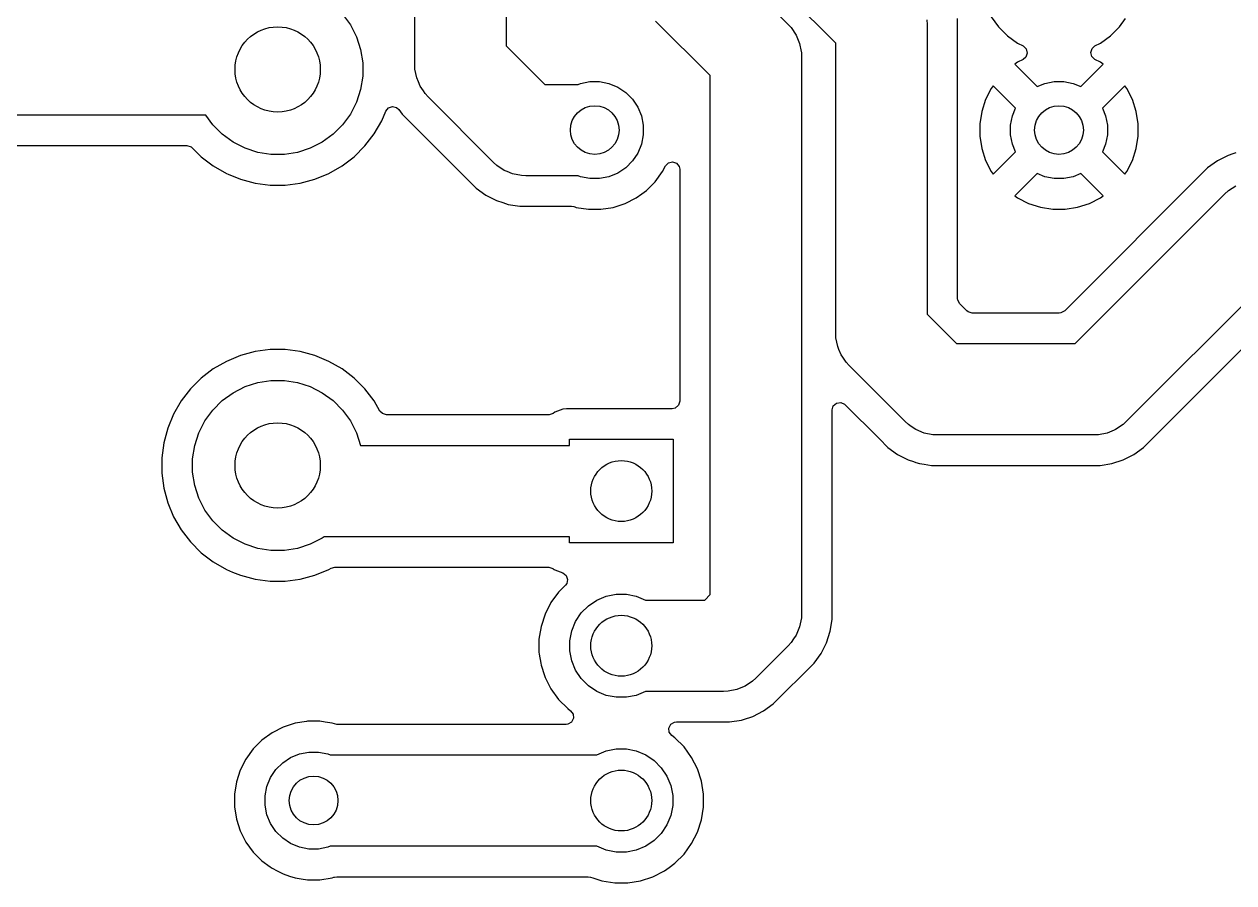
# Model space of a CAD drawing. Header units: millimetres. Extents: x 95 to 195, y -140 to -40.
# Drawn here: x 123 to 142.85, y -114.55 to -100.46 of the extents above; entities that cross this region are included whole.
import ezdxf

# ---------------------------------------------------------------- set-up
doc = ezdxf.new("R2010")
doc.units = ezdxf.units.MM
doc.layers.add('B.Cu', color=153, linetype='CONTINUOUS', true_color=0x4d7fc4)

msp = doc.modelspace()

# ---------------------------------------------------------------- linework, layer by layer
at = {"layer": 'B.Cu', "linetype": 'CONTINUOUS'}
for p, q in [((130.91, -95.68), (130.91, -100.81071)), ((129.41, -101.12137), (129.41, -95.99066)), ((134.20533, -99.12467), (135.54033, -100.45967)), ((136.32, -100.77066), (134.77967, -99.23033)), ((128.224568, -100.290773), (128.353696, -100.468502)), ((134.26, -101.30066), (133.36434, -100.405)), ((135.54033, -100.45967), (135.589758, -100.514205)), ((137.816389, -100.386487), (137.82, -100.46)), ((137.82, -100.46), (137.82, -105.21934)), ((138.3205, -104.960664), (138.3205, -100.361577)), ((138.872715, -100.336613), (138.993028, -100.502213)), ((140.976971, -100.502213), (141.079143, -100.361583)), ((128.353696, -100.468502), (128.453431, -100.664243)), ((128.453431, -100.664243), (128.521318, -100.873176)), ((135.589758, -100.514205), (135.671441, -100.636452)), ((135.671441, -100.636452), (135.682952, -100.664243)), ((135.682952, -100.664243), (135.727706, -100.772287)), ((138.993028, -100.502213), (139.137784, -100.646969)), ((139.137784, -100.646969), (139.303385, -100.767284)), ((140.748229, -100.707988), (140.832216, -100.646969)), ((140.832216, -100.646967), (140.832219, -100.646966)), ((140.832216, -100.646969), (140.832216, -100.646967)), ((140.832219, -100.646966), (140.976966, -100.502219)), ((140.976966, -100.502219), (140.976968, -100.502215)), ((140.976968, -100.502215), (140.976971, -100.502213)), ((130.91, -100.81071), (131.54429, -101.445)), ((135.727706, -100.772287), (135.753837, -100.903657)), ((136.32, -105.53), (136.32, -100.77066)), ((139.303385, -100.767284), (139.303387, -100.767285)), ((139.303387, -100.767285), (139.30339, -100.767287)), ((139.30339, -100.767287), (139.39663, -100.814795)), ((139.39663, -100.814795), (139.447426, -100.86277)), ((139.447426, -100.86277), (139.464221, -100.930591)), ((140.505778, -100.919969), (140.528315, -100.853835)), ((140.528315, -100.853835), (140.57337, -100.814795)), ((140.57337, -100.814795), (140.66661, -100.767287)), ((140.66661, -100.767287), (140.748229, -100.707988)), ((128.521318, -100.873176), (128.555684, -101.090157)), ((135.753837, -100.903657), (135.756389, -100.916487)), ((135.756389, -100.916487), (135.76, -100.99)), ((135.76, -100.99), (135.76, -110.13)), ((139.39663, -101.035765), (139.303644, -101.083143)), ((139.441684, -100.996725), (139.39663, -101.035765)), ((139.464221, -100.930591), (139.441684, -100.996725)), ((140.522573, -100.98779), (140.505778, -100.919969)), ((140.573369, -101.035765), (140.522573, -100.98779)), ((140.66635, -101.083141), (140.573369, -101.035765)), ((128.555684, -101.090157), (128.555684, -101.309843)), ((129.413611, -101.194883), (129.41, -101.12137)), ((129.442294, -101.339083), (129.413611, -101.194883)), ((139.303644, -101.083143), (139.259077, -101.115523)), ((139.259077, -101.115523), (139.259077, -101.115524)), ((139.259077, -101.115524), (139.625655, -101.482101)), ((140.344344, -101.482101), (140.710922, -101.115524)), ((140.666359, -101.083147), (140.66635, -101.083141)), ((140.710921, -101.115523), (140.666359, -101.083147)), ((140.710922, -101.115524), (140.710921, -101.115523)), ((128.555684, -101.309843), (128.521318, -101.526824)), ((129.468982, -101.403513), (129.442294, -101.339083)), ((129.498559, -101.474918), (129.468982, -101.403513)), ((131.54429, -101.445), (132.095226, -101.445)), ((132.095226, -101.445), (132.132772, -101.429448)), ((132.132772, -101.429448), (132.286586, -101.398852)), ((132.286586, -101.398852), (132.443414, -101.398852)), ((132.443414, -101.398852), (132.597228, -101.429448)), ((132.597228, -101.429448), (132.742117, -101.489463)), ((134.26, -109.81934), (134.26, -101.30066)), ((139.625655, -101.482101), (139.752772, -101.429448)), ((139.752772, -101.429448), (139.906586, -101.398852)), ((139.906586, -101.398852), (140.063414, -101.398852)), ((140.063414, -101.398852), (140.217228, -101.429448)), ((140.217228, -101.429448), (140.344344, -101.482101)), ((128.521318, -101.526824), (128.453431, -101.735757)), ((129.551098, -101.553548), (129.498559, -101.474918)), ((129.580242, -101.597165), (129.551098, -101.553548)), ((129.62967, -101.6517), (129.580242, -101.597165)), ((130.7033, -102.72533), (129.62967, -101.6517)), ((132.742117, -101.489463), (132.872515, -101.576592)), ((132.872515, -101.576592), (132.983408, -101.687485)), ((138.873143, -101.513644), (138.780244, -101.695968)), ((138.905523, -101.469077), (138.873143, -101.513644)), ((138.905524, -101.469077), (138.905523, -101.469077)), ((139.272101, -101.835654), (138.905524, -101.469077)), ((141.064474, -101.469076), (140.697897, -101.835652)), ((141.064474, -101.469077), (141.064474, -101.469076)), ((141.096859, -101.51365), (141.064474, -101.469077)), ((141.189755, -101.695968), (141.096859, -101.51365)), ((128.453431, -101.735757), (128.353696, -101.931498)), ((128.934221, -101.882896), (128.978062, -101.828493)), ((128.978062, -101.828493), (129.044356, -101.806428)), ((129.044356, -101.806428), (129.112055, -101.823707)), ((129.112055, -101.823707), (129.149098, -101.857461)), ((129.149098, -101.857461), (129.206172, -101.936016)), ((132.983408, -101.687485), (133.070537, -101.817883)), ((133.070537, -101.817883), (133.130552, -101.962772)), ((138.780244, -101.695968), (138.717009, -101.890582)), ((139.219448, -101.962772), (139.272101, -101.835654)), ((140.697897, -101.835652), (140.750552, -101.962772)), ((141.25299, -101.890582), (141.189755, -101.695968)), ((125.979747, -101.95), (115.72, -101.95)), ((126.095432, -102.109227), (125.979747, -101.95)), ((128.353696, -101.931498), (128.224568, -102.109227)), ((128.743599, -102.258127), (128.868164, -102.042373)), ((128.868164, -102.042373), (128.934221, -101.882896)), ((129.206172, -101.936016), (130.418984, -103.148828)), ((133.130552, -101.962772), (133.161148, -102.116586)), ((138.717009, -101.890582), (138.685, -102.092682)), ((139.188852, -102.116586), (139.219448, -101.962772)), ((140.750552, -101.962772), (140.781148, -102.116586)), ((141.285, -102.092682), (141.25299, -101.890582)), ((126.250773, -102.264568), (126.095432, -102.109227)), ((128.224568, -102.109227), (128.069227, -102.264568)), ((133.161148, -102.116586), (133.161148, -102.273414)), ((138.685, -102.092682), (138.685, -102.297317)), ((139.188852, -102.273414), (139.188852, -102.116586)), ((140.781148, -102.116586), (140.781148, -102.273414)), ((141.285, -102.297317), (141.285, -102.092682)), ((116.3445, -102.4505), (125.671423, -102.4505)), ((125.671423, -102.4505), (125.738462, -102.470185)), ((126.428502, -102.393696), (126.250773, -102.264568)), ((126.624243, -102.493431), (126.428502, -102.393696)), ((127.891498, -102.393696), (127.695757, -102.493431)), ((128.069227, -102.264568), (127.891498, -102.393696)), ((128.591938, -102.455776), (128.743599, -102.258127)), ((133.130552, -102.427228), (133.070537, -102.572117)), ((133.161148, -102.273414), (133.130552, -102.427228)), ((138.685, -102.297317), (138.717009, -102.499417)), ((139.219448, -102.427228), (139.188852, -102.273414)), ((139.272101, -102.554344), (139.219448, -102.427228)), ((140.750552, -102.427228), (140.697898, -102.554345)), ((140.781148, -102.273414), (140.750552, -102.427228)), ((141.25299, -102.499417), (141.285, -102.297317)), ((125.738462, -102.470185), (125.759104, -102.486819)), ((125.759104, -102.486819), (125.904218, -102.631933)), ((125.904218, -102.631933), (125.904225, -102.631939)), ((125.904225, -102.631939), (126.101873, -102.783599)), ((126.833176, -102.561318), (126.624243, -102.493431)), ((127.050157, -102.595684), (126.833176, -102.561318)), ((127.269843, -102.595684), (127.050157, -102.595684)), ((127.486824, -102.561318), (127.269843, -102.595684)), ((127.695757, -102.493431), (127.486824, -102.561318)), ((128.218127, -102.783599), (128.415776, -102.631938)), ((128.415776, -102.631938), (128.591938, -102.455776)), ((133.070537, -102.572117), (132.983408, -102.702515)), ((138.717009, -102.499417), (138.780244, -102.694031)), ((138.905524, -102.920922), (139.272101, -102.554344)), ((140.697898, -102.554345), (141.064474, -102.920921)), ((141.189755, -102.694031), (141.25299, -102.499417)), ((142.759967, -102.611119), (142.673954, -102.654945)), ((142.759974, -102.611116), (142.759967, -102.611119)), ((142.83927, -102.585351), (142.759974, -102.611116)), ((142.886348, -102.570054), (142.83927, -102.585351)), ((126.101873, -102.783599), (126.317623, -102.908162)), ((128.002373, -102.908164), (128.218127, -102.783599)), ((130.757835, -102.774758), (130.7033, -102.72533)), ((130.880082, -102.856441), (130.757835, -102.774758)), ((132.872515, -102.813408), (132.742117, -102.900537)), ((132.983408, -102.702515), (132.872515, -102.813408)), ((133.477287, -102.87661), (133.525015, -102.782937)), ((133.525015, -102.782937), (133.572989, -102.732142)), ((133.572989, -102.732142), (133.64081, -102.715347)), ((133.64081, -102.715347), (133.706945, -102.737884)), ((133.706945, -102.737884), (133.750397, -102.792599)), ((133.750397, -102.792599), (133.7595, -102.839233)), ((133.7595, -102.839233), (133.7595, -106.6455)), ((138.780244, -102.694031), (138.873141, -102.87635)), ((142.425351, -102.816174), (140.078345, -105.163181)), ((141.096859, -102.876349), (141.189755, -102.694031)), ((142.425352, -102.816173), (142.425351, -102.816174)), ((142.584595, -102.700474), (142.425352, -102.816173)), ((142.673954, -102.654945), (142.584595, -102.700474)), ((126.317623, -102.908162), (126.317638, -102.908169)), ((126.317638, -102.908169), (126.348427, -102.920922)), ((126.348427, -102.920922), (126.547793, -103.003502)), ((126.547793, -103.003502), (126.788435, -103.067982)), ((127.531565, -103.067982), (127.772207, -103.003502)), ((127.772207, -103.003502), (128.002373, -102.908164)), ((130.928147, -102.87635), (130.880082, -102.856441)), ((131.015917, -102.912706), (130.928147, -102.87635)), ((131.160117, -102.941389), (131.015917, -102.912706)), ((131.23363, -102.945), (131.160117, -102.941389)), ((132.095226, -102.945), (131.23363, -102.945)), ((132.132772, -102.960552), (132.095226, -102.945)), ((132.286586, -102.991148), (132.132772, -102.960552)), ((132.443414, -102.991148), (132.286586, -102.991148)), ((132.597228, -102.960552), (132.443414, -102.991148)), ((132.742117, -102.900537), (132.597228, -102.960552)), ((133.212219, -103.186966), (133.356966, -103.042219)), ((133.356966, -103.042219), (133.356968, -103.042215)), ((133.356968, -103.042215), (133.356971, -103.042213)), ((133.356971, -103.042213), (133.477284, -102.876614)), ((133.477283, -102.876614), (133.477287, -102.87661)), ((133.477284, -102.876614), (133.477283, -102.876614)), ((138.873141, -102.87635), (138.873147, -102.876359)), ((138.873147, -102.876359), (138.905523, -102.920921)), ((138.905523, -102.920921), (138.905524, -102.920922)), ((139.625653, -102.907897), (139.259076, -103.274474)), ((139.752772, -102.960552), (139.625653, -102.907897)), ((139.906586, -102.991148), (139.752772, -102.960552)), ((140.063414, -102.991148), (139.906586, -102.991148)), ((140.217228, -102.960552), (140.063414, -102.991148)), ((140.344345, -102.907898), (140.217228, -102.960552)), ((140.710921, -103.274474), (140.344345, -102.907898)), ((141.064474, -102.920921), (141.096859, -102.876349)), ((126.788435, -103.067982), (127.035435, -103.1005)), ((127.035435, -103.1005), (127.035442, -103.1005)), ((127.035442, -103.1005), (127.284558, -103.1005)), ((127.284558, -103.1005), (127.284565, -103.1005)), ((127.284565, -103.1005), (127.531565, -103.067982)), ((130.418984, -103.148828), (130.578225, -103.264524)), ((133.04661, -103.307287), (133.13959, -103.239732)), ((133.13959, -103.239732), (133.212213, -103.186971)), ((133.212213, -103.186971), (133.212215, -103.186968)), ((133.212215, -103.186968), (133.212219, -103.186966)), ((140.24934, -105.7), (142.70967, -103.23967)), ((142.70967, -103.23967), (142.764205, -103.190242)), ((142.764205, -103.190242), (142.769108, -103.186966)), ((142.769108, -103.186966), (142.886452, -103.108559)), ((130.578225, -103.264524), (130.654394, -103.303334)), ((130.654394, -103.303334), (130.753599, -103.353882)), ((130.753599, -103.353882), (130.753601, -103.353882)), ((130.753601, -103.353882), (130.753604, -103.353884)), ((130.753604, -103.353884), (130.853948, -103.386487)), ((130.853948, -103.386487), (130.940803, -103.414709)), ((130.940803, -103.414709), (131.135208, -103.4455)), ((131.135208, -103.4455), (131.135213, -103.4455)), ((131.135213, -103.4455), (131.985498, -103.4455)), ((131.985498, -103.4455), (132.023816, -103.451569)), ((132.669534, -103.463477), (132.864219, -103.40022)), ((132.864219, -103.40022), (133.04661, -103.307287)), ((139.259076, -103.274474), (139.30365, -103.306859)), ((139.30365, -103.306859), (139.485968, -103.399755)), ((139.485968, -103.399755), (139.680582, -103.46299)), ((140.289417, -103.46299), (140.484031, -103.399755)), ((140.484031, -103.399755), (140.666349, -103.306859)), ((140.666349, -103.306859), (140.710921, -103.274474)), ((132.023816, -103.451569), (132.03726, -103.455937)), ((132.03726, -103.455937), (132.060466, -103.463477)), ((132.060466, -103.463477), (132.262648, -103.4955)), ((132.262648, -103.4955), (132.262649, -103.4955)), ((132.262649, -103.4955), (132.467351, -103.4955)), ((132.467351, -103.4955), (132.467352, -103.4955)), ((132.467352, -103.4955), (132.669534, -103.463477)), ((139.680582, -103.46299), (139.882683, -103.495)), ((139.882683, -103.495), (140.087317, -103.495)), ((140.087317, -103.495), (140.289417, -103.46299)), ((143.55066, -104.52), (141.09033, -106.98033)), ((138.323334, -104.987022), (138.3205, -104.960664)), ((138.356819, -105.048345), (138.323334, -104.987022)), ((137.82, -105.21934), (138.30066, -105.7)), ((138.471655, -105.163181), (138.356819, -105.048345)), ((138.492297, -105.179815), (138.471655, -105.163181)), ((138.559336, -105.1995), (138.492297, -105.179815)), ((139.990664, -105.1995), (138.559336, -105.1995)), ((140.017022, -105.196666), (139.990664, -105.1995)), ((140.078345, -105.163181), (140.017022, -105.196666)), ((136.323611, -105.603513), (136.32, -105.53)), ((136.352294, -105.747713), (136.323611, -105.603513)), ((141.374646, -107.403828), (143.212529, -105.565944)), ((127.035424, -105.799501), (126.788438, -105.832017)), ((127.035429, -105.7995), (127.035424, -105.799501)), ((127.035435, -105.7995), (127.035429, -105.7995)), ((127.284565, -105.7995), (127.035435, -105.7995)), ((127.28457, -105.7995), (127.284565, -105.7995)), ((127.284575, -105.799501), (127.28457, -105.7995)), ((127.531561, -105.832017), (127.284575, -105.799501)), ((136.372357, -105.796148), (136.352294, -105.747713)), ((136.408559, -105.883548), (136.372357, -105.796148)), ((138.30066, -105.7), (140.24934, -105.7)), ((126.317623, -105.991837), (126.101873, -106.1164)), ((126.317638, -105.99183), (126.317623, -105.991837)), ((126.547792, -105.896498), (126.317638, -105.99183)), ((126.788438, -105.832017), (126.547792, -105.896498)), ((127.772207, -105.896498), (127.531561, -105.832017)), ((128.002361, -105.99183), (127.772207, -105.896498)), ((128.002376, -105.991837), (128.002361, -105.99183)), ((128.218126, -106.1164), (128.002376, -105.991837)), ((136.434842, -105.922883), (136.408559, -105.883548)), ((136.490242, -106.005795), (136.434842, -105.922883)), ((136.53967, -106.06033), (136.490242, -106.005795)), ((126.101873, -106.1164), (125.904225, -106.26806)), ((128.415774, -106.26806), (128.218126, -106.1164)), ((137.45967, -106.98033), (136.53967, -106.06033)), ((125.904218, -106.268066), (125.728066, -106.444218)), ((125.904225, -106.26806), (125.904218, -106.268066)), ((126.428502, -106.506304), (126.624243, -106.406569)), ((126.624243, -106.406569), (126.833176, -106.338682)), ((126.833176, -106.338682), (127.050157, -106.304316)), ((127.050157, -106.304316), (127.269843, -106.304316)), ((127.269843, -106.304316), (127.486824, -106.338682)), ((127.486824, -106.338682), (127.695757, -106.406569)), ((127.695757, -106.406569), (127.891498, -106.506304)), ((128.415781, -106.268066), (128.415774, -106.26806)), ((128.591933, -106.444218), (128.415781, -106.268066)), ((125.72806, -106.444225), (125.5764, -106.641873)), ((125.728066, -106.444218), (125.72806, -106.444225)), ((126.250773, -106.635432), (126.428502, -106.506304)), ((127.891498, -106.506304), (128.069227, -106.635432)), ((128.591939, -106.444225), (128.591933, -106.444218)), ((128.743601, -106.641875), (128.591939, -106.444225)), ((125.5764, -106.641873), (125.451837, -106.857623)), ((125.966304, -106.968502), (126.095432, -106.790773)), ((126.095432, -106.790773), (126.250773, -106.635432)), ((128.069227, -106.635432), (128.224568, -106.790773)), ((128.224568, -106.790773), (128.353696, -106.968502)), ((128.743602, -106.641877), (128.743601, -106.641875)), ((128.839223, -106.807499), (128.743602, -106.641877)), ((128.879571, -106.849815), (128.839223, -106.807499)), ((131.842516, -106.775908), (131.707671, -106.826202)), ((131.902123, -106.769501), (131.842516, -106.775908)), ((131.902129, -106.7695), (131.902123, -106.769501)), ((133.6355, -106.7695), (131.902129, -106.7695)), ((133.687011, -106.758294), (133.6355, -106.7695)), ((133.739815, -106.712539), (133.687011, -106.758294)), ((133.7595, -106.6455), (133.739815, -106.712539)), ((136.2605, -106.788336), (136.280185, -106.721297)), ((136.2605, -110.228422), (136.2605, -106.788336)), ((136.280185, -106.721297), (136.332989, -106.675542)), ((136.332989, -106.675542), (136.402147, -106.665598)), ((136.402147, -106.665598), (136.465703, -106.694623)), ((136.465703, -106.694623), (136.472181, -106.700655)), ((136.472181, -106.700655), (137.036171, -107.264645)), ((125.45183, -106.857638), (125.356498, -107.087792)), ((125.451837, -106.857623), (125.45183, -106.857638)), ((125.866569, -107.164243), (125.966304, -106.968502)), ((128.353696, -106.968502), (128.453431, -107.164243)), ((128.94661, -106.8695), (128.879571, -106.849815)), ((131.608561, -106.8695), (128.94661, -106.8695)), ((131.617408, -106.869184), (131.608561, -106.8695)), ((131.682872, -106.844767), (131.617408, -106.869184)), ((131.707668, -106.826204), (131.682872, -106.844767)), ((131.707671, -106.826202), (131.707668, -106.826204)), ((137.514204, -107.029758), (137.45967, -106.98033)), ((141.09033, -106.98033), (141.035795, -107.029758)), ((125.356498, -107.087792), (125.292017, -107.328438)), ((125.798682, -107.373176), (125.866569, -107.164243)), ((128.453431, -107.164243), (128.520286, -107.37)), ((137.559465, -107.06), (137.514204, -107.029758)), ((137.636452, -107.111441), (137.559465, -107.06)), ((137.772286, -107.167705), (137.636452, -107.111441)), ((137.916487, -107.196389), (137.772286, -107.167705)), ((137.99, -107.2), (137.916487, -107.196389)), ((140.56, -107.2), (137.99, -107.2)), ((140.633513, -107.196389), (140.56, -107.2)), ((140.777713, -107.167706), (140.633513, -107.196389)), ((140.8923, -107.120242), (140.777713, -107.167706)), ((140.913548, -107.111441), (140.8923, -107.120242)), ((141.035795, -107.029758), (140.913548, -107.111441)), ((125.292017, -107.328438), (125.259501, -107.575424)), ((125.764316, -107.590157), (125.798682, -107.373176)), ((128.520286, -107.37), (131.95, -107.37)), ((131.95, -107.37), (131.95, -107.27)), ((131.95, -107.27), (133.65, -107.27)), ((133.65, -107.27), (133.65, -108.97)), ((137.036171, -107.264645), (137.036172, -107.264646)), ((137.036172, -107.264646), (137.175354, -107.403828)), ((137.175354, -107.403828), (137.334595, -107.519524)), ((141.215405, -107.519524), (141.374646, -107.403828)), ((125.259501, -107.575424), (125.2595, -107.575441)), ((125.2595, -107.575441), (125.2595, -107.824558)), ((125.764316, -107.809843), (125.764316, -107.590157)), ((137.334595, -107.519524), (137.444339, -107.575441)), ((137.444339, -107.575441), (137.509979, -107.608886)), ((137.509979, -107.608886), (137.594223, -107.636258)), ((140.852826, -107.669709), (141.040026, -107.608884)), ((141.040026, -107.608884), (141.215405, -107.519524)), ((125.798682, -108.026824), (125.764316, -107.809843)), ((137.594223, -107.636258), (137.636346, -107.649944)), ((137.636346, -107.649944), (137.636347, -107.649945)), ((137.636347, -107.649945), (137.636348, -107.649945)), ((137.636348, -107.649945), (137.697173, -107.669709)), ((137.697173, -107.669709), (137.770076, -107.681255)), ((137.770076, -107.681255), (137.891578, -107.7005)), ((137.891578, -107.7005), (137.891583, -107.7005)), ((137.891583, -107.7005), (140.658422, -107.7005)), ((140.658422, -107.7005), (140.852826, -107.669709)), ((125.2595, -107.824558), (125.259501, -107.824575)), ((125.259501, -107.824575), (125.292017, -108.071561)), ((125.292017, -108.071561), (125.356498, -108.312207)), ((125.866569, -108.235757), (125.798682, -108.026824)), ((125.356498, -108.312207), (125.45183, -108.542361)), ((125.966304, -108.431498), (125.866569, -108.235757)), ((125.45183, -108.542361), (125.451837, -108.542376)), ((125.451837, -108.542376), (125.5764, -108.758126)), ((126.095432, -108.609227), (125.966304, -108.431498)), ((125.5764, -108.758126), (125.72806, -108.955774)), ((126.250773, -108.764568), (126.095432, -108.609227)), ((126.428502, -108.893696), (126.250773, -108.764568)), ((125.72806, -108.955774), (125.728066, -108.955781)), ((125.728066, -108.955781), (125.904218, -109.131933)), ((126.624243, -108.993431), (126.428502, -108.893696)), ((126.833176, -109.061318), (126.624243, -108.993431)), ((127.695757, -108.993431), (127.486824, -109.061318)), ((127.891498, -108.893696), (127.695757, -108.993431)), ((127.924113, -108.87), (127.891498, -108.893696)), ((131.95, -108.87), (127.924113, -108.87)), ((131.95, -108.97), (131.95, -108.87)), ((133.65, -108.97), (131.95, -108.97)), ((125.904218, -109.131933), (125.904225, -109.131939)), ((125.904225, -109.131939), (126.101873, -109.283599)), ((127.050157, -109.095684), (126.833176, -109.061318)), ((127.269843, -109.095684), (127.050157, -109.095684)), ((127.486824, -109.061318), (127.269843, -109.095684)), ((126.101873, -109.283599), (126.317623, -109.408162)), ((128.002373, -109.408164), (128.038835, -109.387112)), ((128.038835, -109.387112), (128.100834, -109.3705)), ((128.100834, -109.3705), (131.608561, -109.3705)), ((131.608561, -109.3705), (131.6756, -109.390185)), ((131.6756, -109.390185), (131.682872, -109.395233)), ((131.682872, -109.395233), (131.700152, -109.408169)), ((126.317623, -109.408162), (126.317638, -109.408169)), ((126.317638, -109.408169), (126.416825, -109.449253)), ((126.416825, -109.449253), (126.547793, -109.503502)), ((126.547793, -109.503502), (126.788435, -109.567982)), ((126.788435, -109.567982), (127.035435, -109.6005)), ((127.035435, -109.6005), (127.035442, -109.6005)), ((127.035442, -109.6005), (127.284558, -109.6005)), ((127.284558, -109.6005), (127.284565, -109.6005)), ((127.284565, -109.6005), (127.531565, -109.567982)), ((127.531565, -109.567982), (127.772207, -109.503502)), ((127.772207, -109.503502), (128.002373, -109.408164)), ((131.700152, -109.408169), (131.707668, -109.413795)), ((131.707668, -109.413795), (131.707671, -109.413797)), ((131.707671, -109.413797), (131.839082, -109.46281)), ((131.839082, -109.46281), (131.895016, -109.504681)), ((131.895016, -109.504681), (131.919433, -109.570145)), ((131.919433, -109.570145), (131.904582, -109.638418)), ((131.769889, -109.780215), (131.644951, -109.952179)), ((131.883431, -109.666673), (131.769889, -109.780215)), ((131.904582, -109.638418), (131.883431, -109.666673)), ((131.644951, -109.952179), (131.548444, -110.141585)), ((132.260766, -110.002941), (132.399313, -109.910367)), ((132.399313, -109.910367), (132.553258, -109.846601)), ((132.553258, -109.846601), (132.716685, -109.814093)), ((132.716685, -109.814093), (132.883315, -109.814093)), ((132.883315, -109.814093), (133.046742, -109.846601)), ((133.046742, -109.846601), (133.199801, -109.91)), ((133.199801, -109.91), (134.16934, -109.91)), ((134.16934, -109.91), (134.26, -109.81934)), ((131.548444, -110.141585), (131.482753, -110.34376)), ((132.050367, -110.259313), (132.142941, -110.120766)), ((132.142941, -110.120766), (132.260766, -110.002941)), ((135.76, -110.13), (135.756389, -110.203513)), ((131.482753, -110.34376), (131.459117, -110.492993)), ((131.986601, -110.413258), (132.050367, -110.259313)), ((135.727705, -110.347714), (135.671441, -110.483548)), ((135.756389, -110.203513), (135.727705, -110.347714)), ((136.229709, -110.422826), (136.2605, -110.228422)), ((131.459117, -110.492993), (131.4495, -110.553713)), ((131.4495, -110.553713), (131.4495, -110.766287)), ((131.954093, -110.576685), (131.986601, -110.413258)), ((131.954093, -110.743315), (131.954093, -110.576685)), ((135.629216, -110.546742), (135.589758, -110.605795)), ((135.671441, -110.483548), (135.629216, -110.546742)), ((136.168884, -110.610026), (136.229709, -110.422826)), ((131.4495, -110.766287), (131.45484, -110.8)), ((131.986601, -110.906742), (131.954093, -110.743315)), ((135.54033, -110.66033), (135.01033, -111.19033)), ((135.589758, -110.605795), (135.54033, -110.66033)), ((135.963828, -110.944646), (136.079524, -110.785405)), ((136.079524, -110.785405), (136.168884, -110.610026)), ((131.45484, -110.8), (131.477749, -110.944647)), ((131.477749, -110.944647), (131.482754, -110.976243)), ((131.482754, -110.976243), (131.538521, -111.147876)), ((132.050367, -111.060687), (131.986601, -110.906742)), ((135.294646, -111.613828), (135.963828, -110.944646)), ((131.538521, -111.147876), (131.548444, -111.178414)), ((131.548444, -111.178414), (131.644951, -111.36782)), ((132.142941, -111.199234), (132.050367, -111.060687)), ((131.644951, -111.36782), (131.76989, -111.539786)), ((132.260766, -111.317059), (132.142941, -111.199234)), ((132.399313, -111.409633), (132.260766, -111.317059)), ((134.697713, -111.377706), (134.553513, -111.406389)), ((134.792221, -111.338559), (134.697713, -111.377706)), ((134.833548, -111.321441), (134.792221, -111.338559)), ((134.955795, -111.239758), (134.833548, -111.321441)), ((135.01033, -111.19033), (134.955795, -111.239758)), ((131.76989, -111.539786), (131.920207, -111.690103)), ((132.553258, -111.473399), (132.399313, -111.409633)), ((132.716685, -111.505907), (132.553258, -111.473399)), ((132.883315, -111.505907), (132.716685, -111.505907)), ((133.046742, -111.473399), (132.883315, -111.505907)), ((133.199801, -111.41), (133.046742, -111.473399)), ((134.48, -111.41), (133.199801, -111.41)), ((134.553513, -111.406389), (134.48, -111.41)), ((131.920207, -111.690103), (131.968488, -111.725181)), ((131.968488, -111.725181), (132.011154, -111.780511)), ((132.011154, -111.780511), (132.017133, -111.850124)), ((134.960026, -111.818884), (135.135405, -111.729524)), ((135.135405, -111.729524), (135.294646, -111.613828)), ((127.445465, -111.931522), (127.250776, -111.994781)), ((127.634535, -111.901577), (127.445465, -111.931522)), ((127.647648, -111.8995), (127.634535, -111.901577)), ((127.852352, -111.8995), (127.647648, -111.8995)), ((127.942151, -111.913723), (127.852352, -111.8995)), ((128.054535, -111.931523), (127.942151, -111.913723)), ((128.091184, -111.943431), (128.054535, -111.931523)), ((128.129502, -111.9495), (128.091184, -111.943431)), ((131.895603, -111.9495), (128.129502, -111.9495)), ((131.923689, -111.946277), (131.895603, -111.9495)), ((131.984528, -111.91192), (131.923689, -111.946277)), ((132.017133, -111.850124), (131.984528, -111.91192)), ((133.582867, -112.009876), (133.615472, -111.94808)), ((133.615472, -111.94808), (133.676311, -111.913723)), ((133.676311, -111.913723), (133.704397, -111.9105)), ((133.704397, -111.9105), (134.578422, -111.9105)), ((134.578422, -111.9105), (134.772826, -111.879709)), ((134.772826, -111.879709), (134.804246, -111.8695)), ((134.804246, -111.8695), (134.960026, -111.818884)), ((127.068386, -112.087715), (126.902786, -112.208028)), ((127.250776, -111.994781), (127.068386, -112.087715)), ((133.588846, -112.079489), (133.582867, -112.009876)), ((133.631512, -112.134819), (133.588846, -112.079489)), ((133.679792, -112.169896), (133.631512, -112.134819)), ((133.830109, -112.320213), (133.679792, -112.169896)), ((126.758028, -112.352786), (126.637715, -112.518386)), ((126.902786, -112.208028), (126.758028, -112.352786)), ((132.553258, -112.386601), (132.716685, -112.354093)), ((132.716685, -112.354093), (132.883315, -112.354093)), ((132.883315, -112.354093), (133.046742, -112.386601)), ((133.955048, -112.492179), (133.830109, -112.320213)), ((126.637715, -112.518386), (126.544781, -112.700776)), ((127.242485, -112.581592), (127.372883, -112.494463)), ((127.372883, -112.494463), (127.517772, -112.434448)), ((127.517772, -112.434448), (127.671586, -112.403852)), ((127.671586, -112.403852), (127.828414, -112.403852)), ((127.828414, -112.403852), (127.982228, -112.434448)), ((127.982228, -112.434448), (128.019774, -112.45)), ((128.019774, -112.45), (132.400199, -112.45)), ((132.400199, -112.45), (132.553258, -112.386601)), ((133.046742, -112.386601), (133.200687, -112.450367)), ((133.200687, -112.450367), (133.339234, -112.542941)), ((133.339234, -112.542941), (133.457059, -112.660766)), ((133.955049, -112.492181), (133.955048, -112.492179)), ((133.955051, -112.492184), (133.955049, -112.492181)), ((134.051557, -112.681588), (133.955051, -112.492184)), ((126.544781, -112.700776), (126.481522, -112.895465)), ((127.044463, -112.822883), (127.131592, -112.692485)), ((127.131592, -112.692485), (127.242485, -112.581592)), ((133.457059, -112.660766), (133.549633, -112.799313)), ((134.117246, -112.883757), (134.051557, -112.681588)), ((126.481522, -112.895465), (126.4495, -113.097648)), ((126.953852, -113.121586), (126.984448, -112.967772)), ((126.984448, -112.967772), (127.044463, -112.822883)), ((133.549633, -112.799313), (133.613399, -112.953258)), ((133.613399, -112.953258), (133.645907, -113.116685)), ((134.1505, -113.093713), (134.117246, -112.883757)), ((126.4495, -113.097648), (126.4495, -113.302351)), ((126.953852, -113.278414), (126.953852, -113.121586)), ((133.645907, -113.116685), (133.645907, -113.283315)), ((134.1505, -113.306287), (134.1505, -113.093713)), ((126.4495, -113.302351), (126.481522, -113.504534)), ((126.984448, -113.432228), (126.953852, -113.278414)), ((133.645907, -113.283315), (133.613399, -113.446742)), ((134.117246, -113.516243), (134.1505, -113.306287)), ((126.481522, -113.504534), (126.544781, -113.699223)), ((127.044463, -113.577117), (126.984448, -113.432228)), ((133.613399, -113.446742), (133.549633, -113.600687)), ((134.051557, -113.718412), (134.117246, -113.516243)), ((126.544781, -113.699223), (126.637715, -113.881613)), ((127.131592, -113.707515), (127.044463, -113.577117)), ((127.242485, -113.818408), (127.131592, -113.707515)), ((133.457059, -113.739234), (133.339234, -113.857059)), ((133.549633, -113.600687), (133.457059, -113.739234)), ((133.955051, -113.907816), (134.051557, -113.718412)), ((126.637715, -113.881613), (126.758028, -114.047213)), ((127.372883, -113.905537), (127.242485, -113.818408)), ((127.517772, -113.965552), (127.372883, -113.905537)), ((127.671586, -113.996148), (127.517772, -113.965552)), ((127.982228, -113.965552), (127.828414, -113.996148)), ((128.019774, -113.95), (127.982228, -113.965552)), ((132.400199, -113.95), (128.019774, -113.95)), ((132.553258, -114.013399), (132.400199, -113.95)), ((133.200687, -113.949633), (133.046742, -114.013399)), ((133.339234, -113.857059), (133.200687, -113.949633)), ((133.830109, -114.079786), (133.955048, -113.90782)), ((133.955047, -113.90782), (133.955051, -113.907816)), ((133.955048, -113.90782), (133.955047, -113.90782)), ((126.758028, -114.047213), (126.902786, -114.191971)), ((127.828414, -113.996148), (127.671586, -113.996148)), ((132.716685, -114.045907), (132.553258, -114.013399)), ((132.883315, -114.045907), (132.716685, -114.045907)), ((133.046742, -114.013399), (132.883315, -114.045907)), ((133.679792, -114.230104), (133.830104, -114.079792)), ((133.830104, -114.079792), (133.830106, -114.079788)), ((133.830106, -114.079788), (133.830109, -114.079786)), ((126.902786, -114.191971), (127.036795, -114.289332)), ((127.036795, -114.289332), (127.06839, -114.312287)), ((127.06839, -114.312287), (127.152319, -114.355051)), ((127.152319, -114.355051), (127.250776, -114.405218)), ((133.318412, -114.451557), (133.507816, -114.355051)), ((133.507816, -114.355051), (133.584276, -114.2995)), ((133.584276, -114.2995), (133.679786, -114.230109)), ((133.679786, -114.230109), (133.679788, -114.230106)), ((133.679788, -114.230106), (133.679792, -114.230104)), ((127.250776, -114.405218), (127.250778, -114.405218)), ((127.250778, -114.405218), (127.250781, -114.40522)), ((127.250781, -114.40522), (127.355137, -114.439127)), ((127.355137, -114.439127), (127.445465, -114.468477)), ((127.445465, -114.468477), (127.546557, -114.484488)), ((127.546557, -114.484488), (127.647648, -114.5005)), ((127.647648, -114.5005), (127.647649, -114.5005)), ((127.647649, -114.5005), (127.852351, -114.5005)), ((127.852351, -114.5005), (127.852352, -114.5005)), ((127.852352, -114.5005), (128.054534, -114.468477)), ((128.054534, -114.468477), (128.082714, -114.45932)), ((128.082714, -114.45932), (128.091184, -114.456569)), ((128.091184, -114.456569), (128.129502, -114.4505)), ((128.129502, -114.4505), (132.258694, -114.4505)), ((132.258694, -114.4505), (132.297012, -114.456569)), ((132.297012, -114.456569), (132.333662, -114.468477)), ((132.333662, -114.468477), (132.483757, -114.517246)), ((132.483757, -114.517246), (132.693713, -114.5505)), ((132.693713, -114.5505), (132.693714, -114.5505)), ((132.693714, -114.5505), (132.906286, -114.5505)), ((132.906286, -114.5505), (132.906287, -114.5505)), ((132.906287, -114.5505), (133.116243, -114.517246)), ((133.116243, -114.517246), (133.318412, -114.451557))]:
    msp.add_line(p, q, dxfattribs=at)
at = {"layer": 'B.Cu'}
for centre, radius in [((127.16, -101.2), 0.7), ((127.16, -101.2), 0.7), ((127.16, -101.2), 0.7), ((132.365, -102.195), 0.4), ((132.365, -102.195), 0.4), ((132.365, -102.195), 0.4), ((139.985, -102.195), 0.4), ((139.985, -102.195), 0.4), ((139.985, -102.195), 0.4), ((127.16, -107.7), 0.7), ((127.16, -107.7), 0.7), ((127.16, -107.7), 0.7), ((132.8, -108.12), 0.5), ((132.8, -108.12), 0.5), ((132.8, -108.12), 0.5), ((132.8, -110.66), 0.5), ((132.8, -110.66), 0.5), ((132.8, -110.66), 0.5), ((132.8, -113.2), 0.5), ((132.8, -113.2), 0.5), ((132.8, -113.2), 0.5), ((127.75, -113.2), 0.4), ((127.75, -113.2), 0.4), ((127.75, -113.2), 0.4)]:
    msp.add_circle(centre, radius, dxfattribs=at)

doc.saveas('drawing.dxf')
